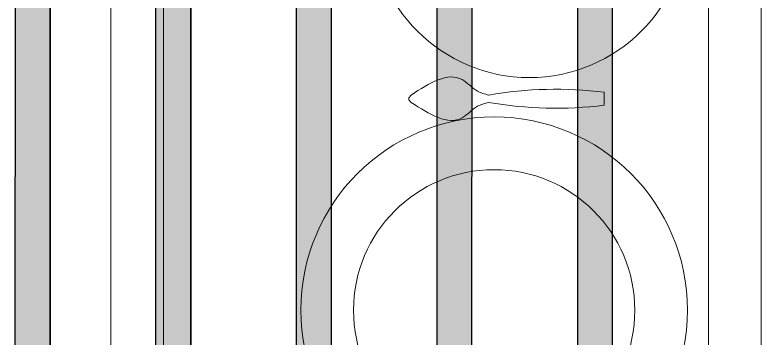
# Model space of a CAD drawing. Header units: centimetres. Extents: x 54005 to 61405, y 90310 to 94744.
# Drawn here: x 56636.95 to 56679.4, y 92639.4 to 92657.79 of the extents above; entities that cross this region are included whole.
import ezdxf

# ---------------------------------------------------------------- set-up
doc = ezdxf.new("R2010")
doc.units = ezdxf.units.CM
doc.header["$LTSCALE"] = 25
doc.linetypes.add('DASHDOT2', pattern=[0.5, 0.25, -0.125, 0, -0.125])
doc.layers.get('0').update_dxf_attribs({"lineweight": 0})
doc.layers.add('BA_axis', color=5, linetype='DASHDOT2')
doc.layers.add('OC-Mutfak_Ekipman', color=252, linetype='Continuous')

# ---------------------------------------------------------------- blocks, each defined once
blk = doc.blocks.new('salatabar')
at = {"layer": 'OC-Mutfak_Ekipman'}
h = blk.add_hatch(color=256, dxfattribs=at)
h.dxf.hatch_style = 1
h.paths.add_polyline_path([(93394.045, -80809.489, 0.414212), (93393.045, -80808.489, 0.41421), (93392.045, -80809.489), (93392.033, -80957.489, 0.414217), (93393.033, -80958.489, 0.414216), (93394.033, -80957.489)])
h.paths.add_polyline_path([(93402.045, -80809.49, 0.414217), (93401.045, -80808.49, 0.414216), (93400.045, -80809.49), (93400.033, -80957.49, 0.414212), (93401.033, -80958.49, 0.41421), (93402.033, -80957.49)])
h.paths.add_polyline_path([(93410.045, -80809.49, 0.414217), (93409.045, -80808.49, 0.41421), (93408.045, -80809.49), (93408.033, -80957.49, 0.414217), (93409.033, -80958.49, 0.41421), (93410.033, -80957.49)])
h.paths.add_polyline_path([(93416.033, -80957.491, 0.414217), (93417.033, -80958.491, 0.41421), (93418.033, -80957.491), (93418.045, -80809.491, 0.414217), (93417.045, -80808.491, 0.41421), (93416.045, -80809.491)])
h.paths.add_polyline_path([(93426.045, -80809.492, 0.414217), (93425.045, -80808.491, 0.41421), (93424.045, -80809.491), (93424.033, -80957.491, 0.414217), (93425.033, -80958.491, 0.41421), (93426.033, -80957.492)])
for p, q in [((93392.045, -80809.489), (93392.033, -80957.489)), ((93394.033, -80957.489), (93394.045, -80809.489)), ((93400.045, -80809.49), (93400.033, -80957.49)), ((93402.033, -80957.49), (93402.045, -80809.49)), ((93408.045, -80809.49), (93408.033, -80957.49)), ((93410.033, -80957.49), (93410.045, -80809.49)), ((93416.033, -80957.491), (93416.045, -80809.491)), ((93416.045, -80809.491), (93416.033, -80957.491)), ((93418.033, -80957.491), (93418.045, -80809.491)), ((93424.033, -80957.491), (93424.045, -80809.491)), ((93424.045, -80809.491), (93424.033, -80957.491)), ((93426.033, -80957.491), (93426.045, -80809.491))]:
    blk.add_line(p, q, dxfattribs=at)
blk = doc.blocks.new('by')
at = {"ltscale": 30}
blk.add_line((6378.437, 2225.538, -4.505), (6378.437, 2226.279, -4.505), dxfattribs=at)
at = {"ltscale": 30, "elevation": -4.505}
blk.add_lwpolyline([(6387.358, 2196.359), (6350.358, 2196.359), (6350.358, 2249.359), (6387.358, 2249.359)], close=True, dxfattribs=at)
blk.add_lwpolyline([(6379.358, 2199.359), (6358.358, 2199.359, -0.414214), (6353.358, 2204.359), (6353.358, 2241.359, -0.414214), (6358.358, 2246.359), (6379.358, 2246.359, -0.414214), (6384.358, 2241.359), (6384.358, 2204.359, -0.414214)], format="xyb", close=True, dxfattribs=at)
blk.add_lwpolyline([(6367.447, 2225.696), (6367.317, 2225.842), (6367.317, 2225.967), (6367.447, 2226.119)], dxfattribs=at)
at = {"ltscale": 30}
for centre, radius in [((6374.178, 2236.112, -4.505), 9), ((6372.173, 2213.871, -4.505), 11), ((6372.173, 2213.871, -4.505), 8)]:
    blk.add_circle(centre, radius, dxfattribs=at)
for centre, start, end in [((6375.692, 2204.226, -4.505), 82.9046, 99.9137), ((6375.68, 2247.589, -4.505), 260.0863, 277.1271)]:
    blk.add_arc(centre, 22.223, start, end, dxfattribs=at)
for points in [[(6371.854, 2226.117, -4.505), (6371.638, 2226.174, -4.505), (6371.066, 2226.324, -4.505), (6369.918, 2227.697, -4.505), (6368.494, 2226.788, -4.505), (6367.447, 2226.119, -4.505)], [(6371.854, 2225.699, -4.505), (6371.638, 2225.642, -4.505), (6371.066, 2225.491, -4.505), (6369.918, 2224.118, -4.505), (6368.494, 2225.027, -4.505), (6367.447, 2225.696, -4.505)]]:
    blk.add_open_spline(points, degree=3, knots=[0, 0, 0, 0, 0.665409, 1.758876, 4.792994, 4.792994, 4.792994, 4.792994], dxfattribs=at)

msp = doc.modelspace()

# ---------------------------------------------------------------- block references
msp.add_blockref('by', (50292.042, 90427.116, 4.505))
at = {"layer": 'BA_axis', "linetype": 'ByBlock', "rotation": 180}
msp.add_blockref('salatabar', (150062.995, 11786.816), dxfattribs=at)

doc.saveas('drawing.dxf')
